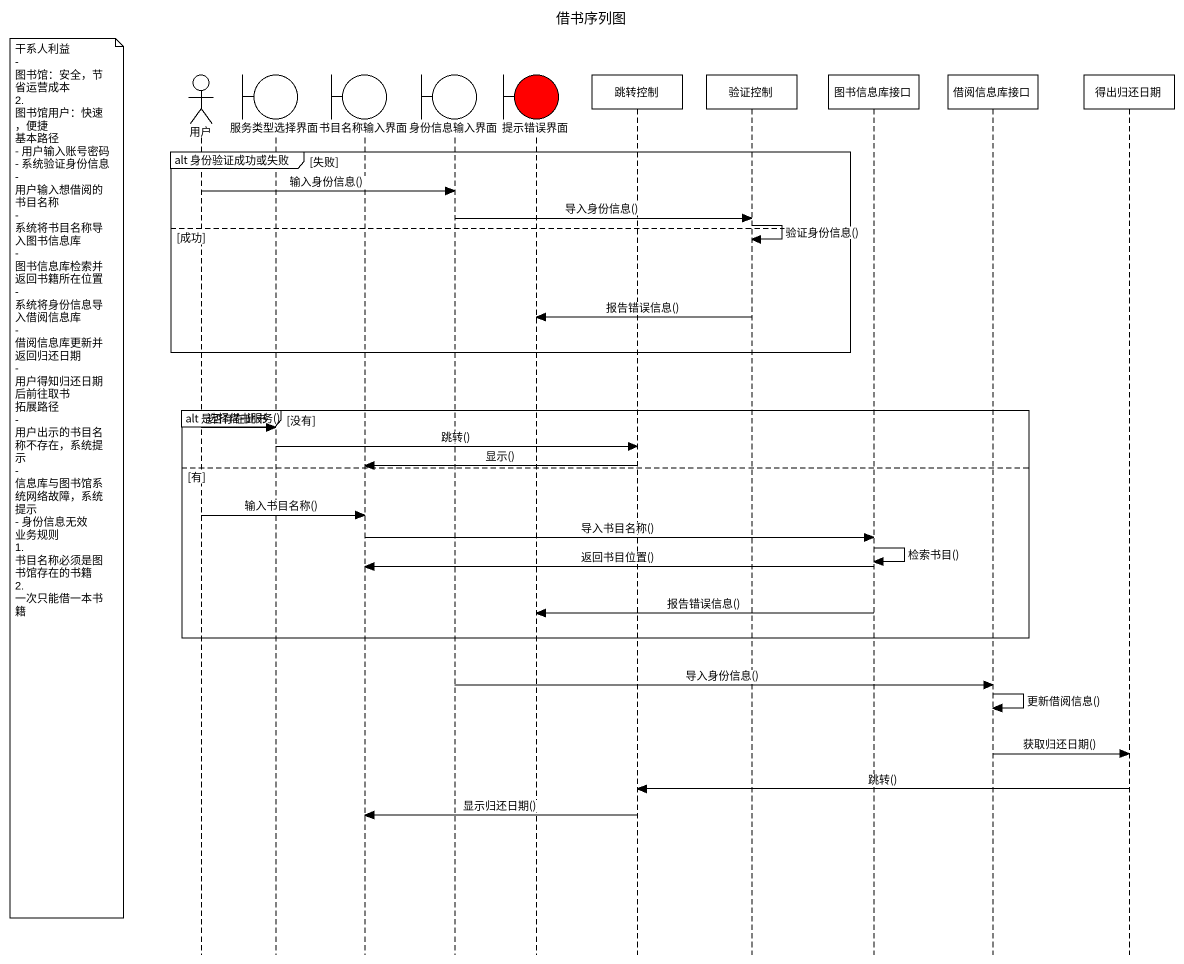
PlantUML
@startuml
title 借书序列图
hide footbox
actor 用户
boundary 服务类型选择界面
boundary 书目名称输入界面
boundary 身份信息输入界面
boundary 提示错误界面 #FF0000
participant 跳转控制 #FFFFFF
participant 验证控制 #FFFFFF
participant 图书信息库接口 #FFFFFF
participant 借阅信息库接口 #FFFFFF
participant 得出归还日期 #FFFFFF

group alt 身份验证成功或失败 [失败]
  用户 -> 身份信息输入界面 : 输入身份信息()
  身份信息输入界面 -> 验证控制 : 导入身份信息()
  验证控制 -> 验证控制 : 验证身份信息()
else 成功
  验证控制 -> 提示错误界面 : 报告错误信息()
end
group alt 是否存在此书 [没有]
  用户 -> 服务类型选择界面 : 选择借书服务()
  服务类型选择界面 -> 跳转控制 : 跳转()
  跳转控制 -> 书目名称输入界面 : 显示()
else 有
  note left of 用户
    干系人利益
    - 图书馆：安全，节省运营成本
    2. 图书馆用户：快速，便捷
    基本路径
    - 用户输入账号密码
    - 系统验证身份信息
    - 用户输入想借阅的书目名称
    - 系统将书目名称导入图书信息库
    - 图书信息库检索并返回书籍所在位置
    - 系统将身份信息导入借阅信息库
    - 借阅信息库更新并返回归还日期
    - 用户得知归还日期后前往取书
    拓展路径
    - 用户出示的书目名称不存在，系统提示
    - 信息库与图书馆系统网络故障，系统提示
    - 身份信息无效
    业务规则
    1. 书目名称必须是图书馆存在的书籍
    2. 一次只能借一本书籍
  end note
  用户 -> 书目名称输入界面 : 输入书目名称()
  书目名称输入界面 -> 图书信息库接口 : 导入书目名称()
  图书信息库接口 -> 图书信息库接口 : 检索书目()
  图书信息库接口 -> 书目名称输入界面 : 返回书目位置()
  图书信息库接口 -> 提示错误界面 : 报告错误信息()
end
身份信息输入界面 -> 借阅信息库接口 : 导入身份信息()
借阅信息库接口 -> 借阅信息库接口 : 更新借阅信息()
借阅信息库接口 -> 得出归还日期 : 获取归还日期()
得出归还日期 -> 跳转控制 : 跳转()
跳转控制 -> 书目名称输入界面 : 显示归还日期()
@enduml
